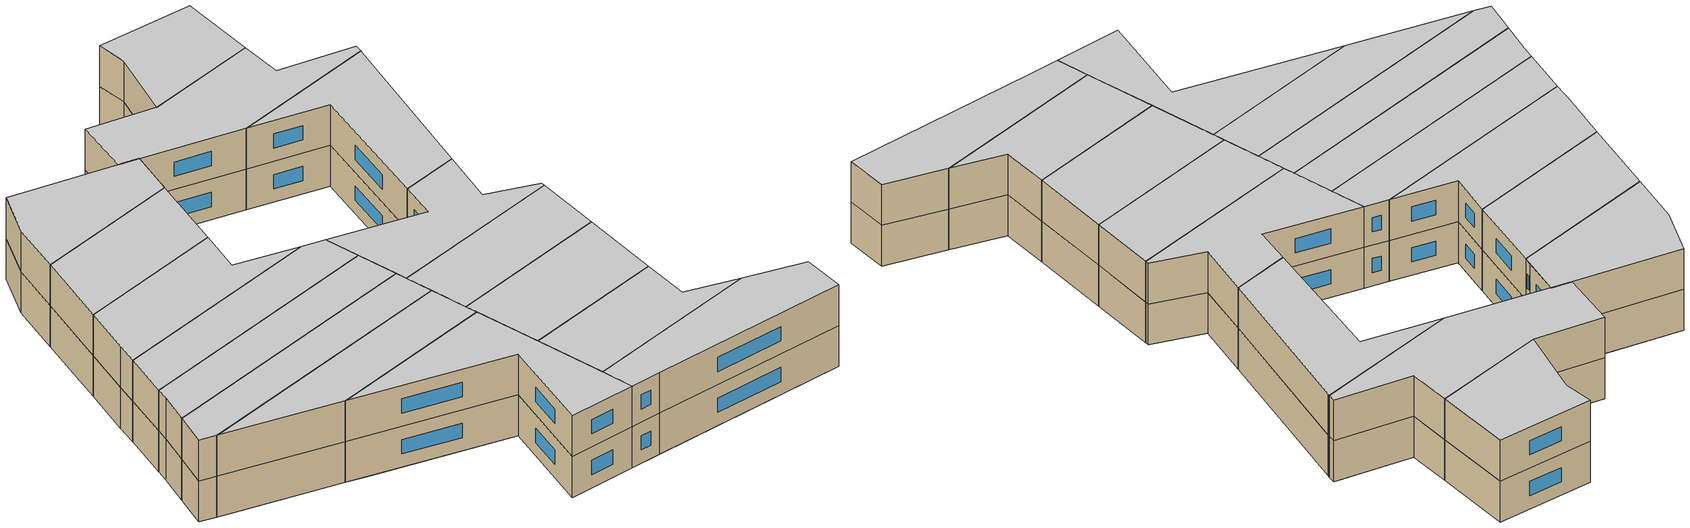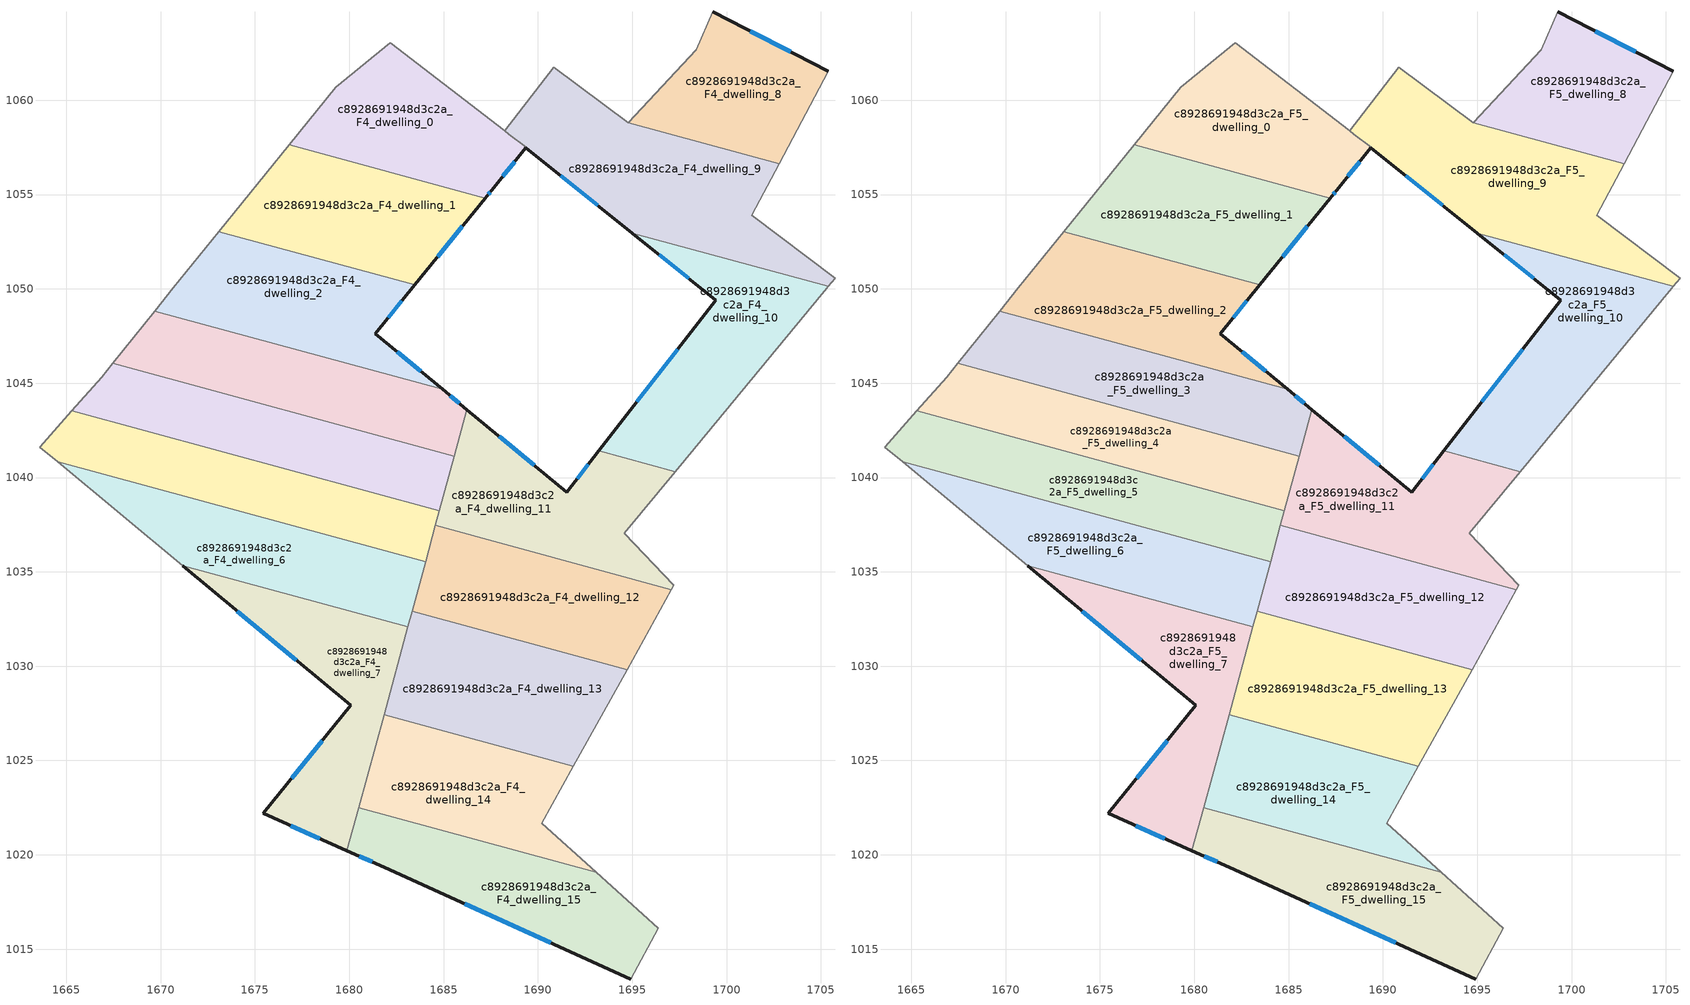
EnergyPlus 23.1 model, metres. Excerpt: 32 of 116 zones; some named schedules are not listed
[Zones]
c8928691948d3c2a_F4_dwelling_0
 floor outside (EU_floor_Construction): 1688.23,1058.37 1688.46,1058.2 1689.37,1057.49 1682.18,1063.04 z12
 floor to c8928691948d3c2a_F3_dwelling_0 (EU_floor_Construction): 1689.37,1057.49 1687.61,1055.31 1677.22,1058.14 1679.3,1060.69 1682.18,1063.04 z12
 floor to c8928691948d3c2a_F3_dwelling_1 (EU_floor_Construction): 1687.61,1055.31 1687.19,1054.8 1676.81,1057.63 1677.22,1058.14 z12
 wall to c8928691948d3c2a_F4_dwelling_9 (EU_wall_Construction): 1687.19,1054.8 1689.37,1057.49 1688.46,1058.2 z12:15
 wall adiabatic (EU_wall_Construction): 1688.46,1058.2 1688.23,1058.37 1682.18,1063.04 1679.29,1060.69 1676.81,1057.63 z12:15
 wall to c8928691948d3c2a_F4_dwelling_1 (EU_wall_Construction): 1676.81,1057.63 1687.19,1054.8 z12:15
c8928691948d3c2a_F4_dwelling_1
 floor to c8928691948d3c2a_F3_dwelling_2 (EU_floor_Construction): 1684.3,1051.23 1683.48,1050.21 1673.08,1053.04 1673.91,1054.06 z12
 floor adiabatic (EU_floor_Construction): 1687.2,1054.8 1684.3,1051.23 1673.91,1054.06 1673.08,1053.04 1676.81,1057.63 z12
 wall outside (EU_wall_Construction): 1683.48,1050.21 1687.2,1054.8 z12:15
 wall to c8928691948d3c2a_F4_dwelling_2 (EU_wall_Construction): 1673.08,1053.04 1683.48,1050.21 z12:15
 wall adiabatic (EU_wall_Construction): 1676.81,1057.63 1673.08,1053.04 z12:15
 window (EU_Window_Construction): 1684.69,1051.7 1685.99,1053.31 z12.98:14.02
c8928691948d3c2a_F4_dwelling_10
 floor to c8928691948d3c2a_F3_dwelling_11 (EU_floor_Construction): 1705.39,1050.13 1705.3,1050.02 1697.28,1040.31 1693.23,1041.41 1699.43,1049.4 1695,1052.96 z12
 wall outside (EU_wall_Construction): 1695,1052.96 1699.42,1049.4 1693.23,1041.41 z12:15
 wall adiabatic (EU_wall_Construction): 1697.28,1040.31 1705.3,1050.02 1705.39,1050.13 z12:15
 wall to c8928691948d3c2a_F4_dwelling_11 (EU_wall_Construction): 1693.23,1041.41 1697.28,1040.31 z12:15
 wall to c8928691948d3c2a_F4_dwelling_9 (EU_wall_Construction): 1705.39,1050.13 1695,1052.96 z12:15
 window (EU_Window_Construction): 1697.41,1046.8 1695.24,1044.01 / 1696.44,1051.8 1697.98,1050.56 z12.98:14.02
c8928691948d3c2a_F4_dwelling_11
 floor to c8928691948d3c2a_F3_dwelling_12 (EU_floor_Construction): 1697.28,1040.31 1694.57,1037.03 1697.19,1034.29 1697.07,1034.06 1684.57,1037.46 1686.17,1043.33 1686.76,1043.17 1691.54,1039.22 1693.23,1041.41 z12
 floor to c8928691948d3c2a_F3_dwelling_3 (EU_floor_Construction): 1686.76,1043.17 1686.17,1043.33 1685.96,1042.58 1686.24,1043.6 z12
 wall outside (EU_wall_Construction): 1693.23,1041.41 1691.53,1039.22 1686.24,1043.6 z12:15
 wall adiabatic (EU_wall_Construction): 1697.07,1034.06 1697.19,1034.29 1694.57,1037.03 1697.28,1040.31 z12:15
 wall to c8928691948d3c2a_F4_dwelling_12 (EU_wall_Construction): 1684.57,1037.46 1697.07,1034.06 z12:15
 wall to c8928691948d3c2a_F4_dwelling_4 (EU_wall_Construction): 1685.57,1041.12 1684.78,1038.24 z12:15
 wall to c8928691948d3c2a_F4_dwelling_3 (EU_wall_Construction): 1686.24,1043.6 1685.57,1041.13 z12:15
 wall to c8928691948d3c2a_F4_dwelling_5 (EU_wall_Construction): 1684.78,1038.24 1684.57,1037.46 z12:15
 window (EU_Window_Construction): 1689.81,1040.65 1687.96,1042.18 / 1692.68,1040.7 1692.08,1039.93 z12.98:14.02
c8928691948d3c2a_F4_dwelling_12
 floor to c8928691948d3c2a_F3_dwelling_13 (EU_floor_Construction): 1697.07,1034.06 1694.72,1029.82 1683.33,1032.92 1684.57,1037.46 z12
 wall adiabatic (EU_wall_Construction): 1694.72,1029.82 1697.07,1034.06 z12:15
 wall to c8928691948d3c2a_F4_dwelling_13 (EU_wall_Construction): 1683.33,1032.92 1694.72,1029.82 z12:15
 wall to c8928691948d3c2a_F4_dwelling_6 (EU_wall_Construction): 1684.04,1035.53 1683.33,1032.92 z12:15
 wall to c8928691948d3c2a_F4_dwelling_5 (EU_wall_Construction): 1684.57,1037.46 1684.04,1035.53 z12:15
c8928691948d3c2a_F4_dwelling_13
 floor to c8928691948d3c2a_F3_dwelling_14 (EU_floor_Construction): 1694.72,1029.82 1691.88,1024.7 1681.84,1027.43 1683.33,1032.92 z12
 wall adiabatic (EU_wall_Construction): 1691.88,1024.7 1694.72,1029.82 z12:15
 wall to c8928691948d3c2a_F4_dwelling_14 (EU_wall_Construction): 1681.84,1027.43 1691.88,1024.7 z12:15
 wall to c8928691948d3c2a_F4_dwelling_7 (EU_wall_Construction): 1683.1,1032.08 1681.84,1027.43 z12:15
 wall to c8928691948d3c2a_F4_dwelling_6 (EU_wall_Construction): 1683.33,1032.92 1683.1,1032.08 z12:15
c8928691948d3c2a_F4_dwelling_14
 floor to c8928691948d3c2a_F3_dwelling_15 (EU_floor_Construction): 1691.88,1024.7 1690.2,1021.67 1693.08,1019.08 1680.5,1022.5 1681.84,1027.43 z12
 wall adiabatic (EU_wall_Construction): 1693.08,1019.08 1690.2,1021.67 1691.88,1024.7 z12:15
 wall to c8928691948d3c2a_F4_dwelling_15 (EU_wall_Construction): 1680.5,1022.5 1693.08,1019.08 z12:15
 wall to c8928691948d3c2a_F4_dwelling_7 (EU_wall_Construction): 1681.84,1027.43 1680.5,1022.5 z12:15
c8928691948d3c2a_F4_dwelling_15
 floor to c8928691948d3c2a_F3_dwelling_16 (EU_floor_Construction): 1693.08,1019.08 1696.37,1016.11 1694.92,1013.41 1681.86,1019.33 1679.88,1020.22 1680.5,1022.5 z12
 wall outside (EU_wall_Construction): 1679.88,1020.22 1681.86,1019.33 1694.92,1013.41 z12:15
 wall adiabatic (EU_wall_Construction): 1694.92,1013.41 1696.37,1016.11 1693.08,1019.08 z12:15
 wall to c8928691948d3c2a_F4_dwelling_7 (EU_wall_Construction): 1680.5,1022.5 1679.88,1020.22 z12:15
 window (EU_Window_Construction): 1680.52,1019.93 1681.22,1019.62 / 1686.11,1017.41 1690.67,1015.34 z12.98:14.02
c8928691948d3c2a_F4_dwelling_2
 floor to c8928691948d3c2a_F3_dwelling_2 (EU_floor_Construction): 1683.48,1050.21 1681.01,1047.17 1670.62,1050 1673.08,1053.04 z12
 floor to c8928691948d3c2a_F3_dwelling_3 (EU_floor_Construction): 1681.37,1047.61 1684.94,1044.67 1669.68,1048.82 1670.62,1050 1681.02,1047.17 z12
 wall outside (EU_wall_Construction): 1684.94,1044.67 1681.37,1047.61 1683.48,1050.21 z12:15
 wall to c8928691948d3c2a_F4_dwelling_3 (EU_wall_Construction): 1669.68,1048.82 1684.94,1044.67 z12:15
 wall adiabatic (EU_wall_Construction): 1673.08,1053.04 1670.67,1050.07 1669.68,1048.82 z12:15
 window (EU_Window_Construction): 1683.78,1045.63 1682.53,1046.66 / 1682.06,1048.46 1682.79,1049.36 z12.98:14.02
c8928691948d3c2a_F4_dwelling_3
 floor to c8928691948d3c2a_F3_dwelling_3 (EU_floor_Construction): 1684.94,1044.67 1686.24,1043.6 1685.93,1042.48 1668.41,1047.25 1669.68,1048.82 z12
 floor to c8928691948d3c2a_F3_dwelling_4 (EU_floor_Construction): 1685.93,1042.48 1685.56,1041.12 1667.46,1046.05 1668.41,1047.25 z12
 wall outside (EU_wall_Construction): 1686.24,1043.6 1684.94,1044.67 z12:15
 wall to c8928691948d3c2a_F4_dwelling_4 (EU_wall_Construction): 1667.46,1046.05 1685.56,1041.12 z12:15
 wall adiabatic (EU_wall_Construction): 1669.68,1048.82 1667.46,1046.05 z12:15
 window (EU_Window_Construction): 1685.82,1043.95 1685.36,1044.32 z12.98:14.02
c8928691948d3c2a_F4_dwelling_4
 floor to c8928691948d3c2a_F3_dwelling_4 (EU_floor_Construction): 1685.56,1041.12 1685.15,1039.6 1666.34,1044.72 1666.88,1045.33 1667.46,1046.05 z12
 floor adiabatic (EU_floor_Construction): 1685.15,1039.6 1684.78,1038.24 1665.3,1043.54 1666.34,1044.72 z12
 wall adiabatic (EU_wall_Construction): 1667.46,1046.05 1666.87,1045.33 1665.3,1043.54 z12:15
 wall to c8928691948d3c2a_F4_dwelling_5 (EU_wall_Construction): 1665.3,1043.54 1684.78,1038.24 z12:15
c8928691948d3c2a_F4_dwelling_5
 floor to c8928691948d3c2a_F3_dwelling_6 (EU_floor_Construction): 1684.53,1037.32 1684.04,1035.53 1664.55,1040.83 1663.6,1041.62 1664.6,1042.74 z12
 floor adiabatic (EU_floor_Construction): 1684.78,1038.24 1684.53,1037.32 1664.6,1042.74 1665.3,1043.54 z12
 wall to c8928691948d3c2a_F4_dwelling_6 (EU_wall_Construction): 1664.54,1040.83 1684.04,1035.53 z12:15
 wall adiabatic (EU_wall_Construction): 1665.3,1043.54 1663.6,1041.62 1664.54,1040.83 z12:15
c8928691948d3c2a_F4_dwelling_6
 floor to c8928691948d3c2a_F3_dwelling_7 (EU_floor_Construction): 1683.87,1034.89 1683.1,1032.08 1671.17,1035.32 1665.78,1039.81 z12
 floor to c8928691948d3c2a_F3_dwelling_6 (EU_floor_Construction): 1684.04,1035.53 1683.87,1034.89 1665.78,1039.81 1664.55,1040.83 z12
 wall to c8928691948d3c2a_F4_dwelling_7 (EU_wall_Construction): 1671.17,1035.33 1683.1,1032.08 z12:15
 wall adiabatic (EU_wall_Construction): 1664.54,1040.83 1671.17,1035.33 z12:15
c8928691948d3c2a_F4_dwelling_7
 floor to c8928691948d3c2a_F3_dwelling_7 (EU_floor_Construction): 1683.1,1032.08 1682.96,1031.55 1672.19,1034.48 1671.17,1035.32 z12
 floor to c8928691948d3c2a_F3_dwelling_8 (EU_floor_Construction): 1682.96,1031.55 1679.88,1020.22 1675.44,1022.2 1680.07,1027.92 1672.19,1034.48 z12
 wall outside (EU_wall_Construction): 1671.17,1035.33 1680.07,1027.92 1675.44,1022.2 1679.88,1020.22 z12:15
 window (EU_Window_Construction): 1676.89,1021.55 1678.44,1020.86 / 1678.57,1026.05 1676.95,1024.06 / 1674.06,1032.92 1677.18,1030.32 z12.98:14.02
c8928691948d3c2a_F4_dwelling_8
 floor to c8928691948d3c2a_F3_dwelling_9 (EU_floor_Construction): 1705.39,1061.54 1702.78,1056.63 1694.78,1058.8 1698.4,1062.68 1699.25,1064.68 z12
 wall outside (EU_wall_Construction): 1705.39,1061.54 1699.25,1064.68 z12:15
 wall adiabatic (EU_wall_Construction): 1702.78,1056.63 1705.39,1061.54 / 1699.25,1064.68 1698.39,1062.68 1694.77,1058.8 z12:15
 wall to c8928691948d3c2a_F4_dwelling_9 (EU_wall_Construction): 1694.77,1058.8 1702.78,1056.63 z12:15
 window (EU_Window_Construction): 1703.4,1062.57 1701.25,1063.66 z12.98:14.02
c8928691948d3c2a_F4_dwelling_9
 floor to c8928691948d3c2a_F3_dwelling_10 (EU_floor_Construction): 1702.78,1056.63 1701.32,1053.89 1705.25,1050.94 1693.53,1054.13 1689.36,1057.48 1689.37,1057.49 1688.38,1058.26 1688.24,1058.38 1690.82,1061.75 1694.77,1058.8 z12
 floor to c8928691948d3c2a_F3_dwelling_11 (EU_floor_Construction): 1705.25,1050.94 1705.74,1050.57 1705.39,1050.13 1695,1052.96 1693.53,1054.13 z12
 wall outside (EU_wall_Construction): 1689.36,1057.47 1695,1052.96 / 1689.36,1057.47 1687.55,1055.24 1687.28,1054.9 1687.2,1054.8 z12:15
 wall adiabatic (EU_wall_Construction): 1705.39,1050.13 1705.74,1050.57 1701.32,1053.89 1702.78,1056.63 / 1694.77,1058.8 1690.82,1061.75 1688.24,1058.38 1688.46,1058.2 z12:15
 window (EU_Window_Construction): 1691.2,1056 1693.16,1054.43 / 1688.77,1056.75 1688.14,1055.96 / 1687.46,1055.13 1687.36,1055.01 z12.98:14.02
c8928691948d3c2a_F5_dwelling_0
 floor to c8928691948d3c2a_F4_dwelling_0 (EU_floor_Construction): 1688.23,1058.37 1688.46,1058.2 1689.37,1057.49 1687.19,1054.8 1676.81,1057.63 1679.29,1060.69 1682.18,1063.04 z15
 wall to c8928691948d3c2a_F5_dwelling_9 (EU_wall_Construction): 1687.19,1054.8 1689.37,1057.49 1688.46,1058.2 z15:18
 wall adiabatic (EU_wall_Construction): 1688.46,1058.2 1688.23,1058.37 1682.18,1063.04 1679.29,1060.69 1676.81,1057.63 z15:18
 wall to c8928691948d3c2a_F5_dwelling_1 (EU_wall_Construction): 1676.81,1057.63 1687.19,1054.8 z15:18
 ceiling to c8928691948d3c2a_F6_dwelling_0 (EU_floor_Construction): 1687.19,1054.8 1689.37,1057.49 1688.46,1058.2 1688.23,1058.37 1682.18,1063.04 1679.29,1060.69 1676.81,1057.63 z18
c8928691948d3c2a_F5_dwelling_1
 floor to c8928691948d3c2a_F4_dwelling_1 (EU_floor_Construction): 1687.2,1054.8 1683.48,1050.21 1673.08,1053.04 1676.81,1057.63 z15
 wall outside (EU_wall_Construction): 1683.48,1050.21 1687.2,1054.8 z15:18
 wall to c8928691948d3c2a_F5_dwelling_2 (EU_wall_Construction): 1673.08,1053.04 1683.48,1050.21 z15:18
 wall adiabatic (EU_wall_Construction): 1676.81,1057.63 1673.08,1053.04 z15:18
 window (EU_Window_Construction): 1684.69,1051.7 1685.99,1053.31 z15.98:17.02
 ceiling to c8928691948d3c2a_F6_dwelling_1 (EU_floor_Construction): 1683.48,1050.21 1687.2,1054.8 1676.81,1057.63 1673.08,1053.04 z18
c8928691948d3c2a_F5_dwelling_10
 floor to c8928691948d3c2a_F4_dwelling_10 (EU_floor_Construction): 1705.39,1050.13 1705.3,1050.02 1697.28,1040.31 1693.23,1041.41 1699.42,1049.4 1695,1052.96 z15
 wall outside (EU_wall_Construction): 1695,1052.96 1699.42,1049.4 1693.23,1041.41 z15:18
 wall adiabatic (EU_wall_Construction): 1697.28,1040.31 1705.3,1050.02 1705.39,1050.13 z15:18
 wall to c8928691948d3c2a_F5_dwelling_11 (EU_wall_Construction): 1693.23,1041.41 1697.28,1040.31 z15:18
 wall to c8928691948d3c2a_F5_dwelling_9 (EU_wall_Construction): 1705.39,1050.13 1695,1052.96 z15:18
 window (EU_Window_Construction): 1697.41,1046.8 1695.24,1044.01 / 1696.44,1051.8 1697.98,1050.56 z15.98:17.02
 ceiling to c8928691948d3c2a_F6_dwelling_10 (EU_floor_Construction): 1697.28,1040.31 1705.3,1050.02 1705.39,1050.13 1695,1052.96 1699.42,1049.4 1693.23,1041.41 z18
c8928691948d3c2a_F5_dwelling_11
 floor to c8928691948d3c2a_F4_dwelling_11 (EU_floor_Construction): 1697.28,1040.31 1694.57,1037.03 1697.19,1034.29 1697.07,1034.06 1684.57,1037.46 1686.24,1043.6 1691.53,1039.22 1693.23,1041.41 z15
 wall outside (EU_wall_Construction): 1693.23,1041.41 1691.53,1039.22 1686.24,1043.6 z15:18
 wall adiabatic (EU_wall_Construction): 1697.07,1034.06 1697.19,1034.29 1694.57,1037.03 1697.28,1040.31 z15:18
 wall to c8928691948d3c2a_F5_dwelling_12 (EU_wall_Construction): 1684.57,1037.46 1697.07,1034.06 z15:18
 wall to c8928691948d3c2a_F5_dwelling_4 (EU_wall_Construction): 1685.57,1041.12 1684.78,1038.24 z15:18
 wall to c8928691948d3c2a_F5_dwelling_3 (EU_wall_Construction): 1686.24,1043.6 1685.57,1041.13 z15:18
 wall to c8928691948d3c2a_F5_dwelling_5 (EU_wall_Construction): 1684.78,1038.24 1684.57,1037.46 z15:18
 window (EU_Window_Construction): 1689.81,1040.65 1687.96,1042.18 / 1692.68,1040.7 1692.08,1039.93 z15.98:17.02
 ceiling to c8928691948d3c2a_F6_dwelling_11 (EU_floor_Construction): 1697.07,1034.06 1697.19,1034.29 1694.57,1037.03 1697.28,1040.31 1693.23,1041.41 1691.53,1039.22 1686.24,1043.6 1684.57,1037.46 z18
c8928691948d3c2a_F5_dwelling_12
 floor to c8928691948d3c2a_F4_dwelling_12 (EU_floor_Construction): 1697.07,1034.06 1694.72,1029.82 1683.33,1032.92 1684.57,1037.46 z15
 wall adiabatic (EU_wall_Construction): 1694.72,1029.82 1697.07,1034.06 z15:18
 wall to c8928691948d3c2a_F5_dwelling_13 (EU_wall_Construction): 1683.33,1032.92 1694.72,1029.82 z15:18
 wall to c8928691948d3c2a_F5_dwelling_6 (EU_wall_Construction): 1684.04,1035.53 1683.33,1032.92 z15:18
 wall to c8928691948d3c2a_F5_dwelling_5 (EU_wall_Construction): 1684.57,1037.46 1684.04,1035.53 z15:18
 ceiling to c8928691948d3c2a_F6_dwelling_12 (EU_floor_Construction): 1694.72,1029.82 1697.07,1034.06 1684.57,1037.46 1683.33,1032.92 z18
c8928691948d3c2a_F5_dwelling_13
 floor to c8928691948d3c2a_F4_dwelling_13 (EU_floor_Construction): 1694.72,1029.82 1691.88,1024.7 1681.84,1027.43 1683.33,1032.92 z15
 wall adiabatic (EU_wall_Construction): 1691.88,1024.7 1694.72,1029.82 z15:18
 wall to c8928691948d3c2a_F5_dwelling_14 (EU_wall_Construction): 1681.84,1027.43 1691.88,1024.7 z15:18
 wall to c8928691948d3c2a_F5_dwelling_7 (EU_wall_Construction): 1683.1,1032.08 1681.84,1027.43 z15:18
 wall to c8928691948d3c2a_F5_dwelling_6 (EU_wall_Construction): 1683.33,1032.92 1683.1,1032.08 z15:18
 ceiling to c8928691948d3c2a_F6_dwelling_13 (EU_floor_Construction): 1691.88,1024.7 1694.72,1029.82 1683.33,1032.92 1681.84,1027.43 z18
c8928691948d3c2a_F5_dwelling_14
 floor to c8928691948d3c2a_F4_dwelling_14 (EU_floor_Construction): 1691.88,1024.7 1690.2,1021.67 1693.08,1019.08 1680.5,1022.5 1681.84,1027.43 z15
 wall adiabatic (EU_wall_Construction): 1693.08,1019.08 1690.2,1021.67 1691.88,1024.7 z15:18
 wall to c8928691948d3c2a_F5_dwelling_15 (EU_wall_Construction): 1680.5,1022.5 1693.08,1019.08 z15:18
 wall to c8928691948d3c2a_F5_dwelling_7 (EU_wall_Construction): 1681.84,1027.43 1680.5,1022.5 z15:18
 ceiling to c8928691948d3c2a_F6_dwelling_14 (EU_floor_Construction): 1693.08,1019.08 1690.2,1021.67 1691.88,1024.7 1681.84,1027.43 1680.5,1022.5 z18
c8928691948d3c2a_F5_dwelling_15
 floor to c8928691948d3c2a_F4_dwelling_15 (EU_floor_Construction): 1693.08,1019.08 1696.37,1016.11 1694.92,1013.41 1681.86,1019.33 1679.88,1020.22 1680.5,1022.5 z15
 wall outside (EU_wall_Construction): 1679.88,1020.22 1681.86,1019.33 1694.92,1013.41 z15:18
 wall adiabatic (EU_wall_Construction): 1694.92,1013.41 1696.37,1016.11 1693.08,1019.08 z15:18
 wall to c8928691948d3c2a_F5_dwelling_7 (EU_wall_Construction): 1680.5,1022.5 1679.88,1020.22 z15:18
 window (EU_Window_Construction): 1680.52,1019.93 1681.22,1019.62 / 1686.11,1017.41 1690.67,1015.34 z15.98:17.02
 ceiling to c8928691948d3c2a_F6_dwelling_15 (EU_floor_Construction): 1694.92,1013.41 1696.37,1016.11 1693.08,1019.08 1680.5,1022.5 1679.88,1020.22 1681.86,1019.33 z18
c8928691948d3c2a_F5_dwelling_2
 floor to c8928691948d3c2a_F4_dwelling_2 (EU_floor_Construction): 1683.48,1050.21 1681.37,1047.61 1684.94,1044.67 1669.68,1048.82 1670.67,1050.07 1673.08,1053.04 z15
 wall outside (EU_wall_Construction): 1684.94,1044.67 1681.37,1047.61 1683.48,1050.21 z15:18
 wall to c8928691948d3c2a_F5_dwelling_3 (EU_wall_Construction): 1669.68,1048.82 1684.94,1044.67 z15:18
 wall adiabatic (EU_wall_Construction): 1673.08,1053.04 1670.67,1050.07 1669.68,1048.82 z15:18
 window (EU_Window_Construction): 1683.78,1045.63 1682.53,1046.66 / 1682.06,1048.46 1682.79,1049.36 z15.98:17.02
 ceiling to c8928691948d3c2a_F6_dwelling_2 (EU_floor_Construction): 1684.94,1044.67 1681.37,1047.61 1683.48,1050.21 1673.08,1053.04 1670.67,1050.07 1669.68,1048.82 z18
c8928691948d3c2a_F5_dwelling_3
 floor to c8928691948d3c2a_F4_dwelling_3 (EU_floor_Construction): 1684.94,1044.67 1686.24,1043.6 1685.56,1041.12 1667.46,1046.05 1669.68,1048.82 z15
 wall outside (EU_wall_Construction): 1686.24,1043.6 1684.94,1044.67 z15:18
 wall to c8928691948d3c2a_F5_dwelling_4 (EU_wall_Construction): 1667.46,1046.05 1685.56,1041.12 z15:18
 wall adiabatic (EU_wall_Construction): 1669.68,1048.82 1667.46,1046.05 z15:18
 window (EU_Window_Construction): 1685.82,1043.95 1685.36,1044.32 z15.98:17.02
 ceiling to c8928691948d3c2a_F6_dwelling_3 (EU_floor_Construction): 1685.56,1041.12 1686.24,1043.6 1684.94,1044.67 1669.68,1048.82 1667.46,1046.05 z18
c8928691948d3c2a_F5_dwelling_4
 floor to c8928691948d3c2a_F4_dwelling_4 (EU_floor_Construction): 1685.56,1041.12 1684.78,1038.24 1665.3,1043.54 1666.87,1045.33 1667.46,1046.05 z15
 wall adiabatic (EU_wall_Construction): 1667.46,1046.05 1666.87,1045.33 1665.3,1043.54 z15:18
 wall to c8928691948d3c2a_F5_dwelling_5 (EU_wall_Construction): 1665.3,1043.54 1684.78,1038.24 z15:18
 ceiling to c8928691948d3c2a_F6_dwelling_4 (EU_floor_Construction): 1684.78,1038.24 1685.56,1041.12 1667.46,1046.05 1666.87,1045.33 1665.3,1043.54 z18
c8928691948d3c2a_F5_dwelling_5
 floor to c8928691948d3c2a_F4_dwelling_5 (EU_floor_Construction): 1684.78,1038.24 1684.04,1035.53 1664.54,1040.83 1663.6,1041.62 1665.3,1043.54 z15
 wall to c8928691948d3c2a_F5_dwelling_6 (EU_wall_Construction): 1664.54,1040.83 1684.04,1035.53 z15:18
 wall adiabatic (EU_wall_Construction): 1665.3,1043.54 1663.6,1041.62 1664.54,1040.83 z15:18
 ceiling to c8928691948d3c2a_F6_dwelling_5 (EU_floor_Construction): 1684.04,1035.53 1684.78,1038.24 1665.3,1043.54 1663.6,1041.62 1664.54,1040.83 z18
c8928691948d3c2a_F5_dwelling_6
 floor to c8928691948d3c2a_F4_dwelling_6 (EU_floor_Construction): 1684.04,1035.53 1683.1,1032.08 1671.17,1035.33 1664.54,1040.83 z15
 wall to c8928691948d3c2a_F5_dwelling_7 (EU_wall_Construction): 1671.17,1035.33 1683.1,1032.08 z15:18
 wall adiabatic (EU_wall_Construction): 1664.54,1040.83 1671.17,1035.33 z15:18
 ceiling to c8928691948d3c2a_F6_dwelling_6 (EU_floor_Construction): 1683.1,1032.08 1684.04,1035.53 1664.54,1040.83 1671.17,1035.33 z18
c8928691948d3c2a_F5_dwelling_7
 floor to c8928691948d3c2a_F4_dwelling_7 (EU_floor_Construction): 1683.1,1032.08 1679.88,1020.22 1675.44,1022.2 1680.07,1027.92 1671.17,1035.33 z15
 wall outside (EU_wall_Construction): 1671.17,1035.33 1680.07,1027.92 1675.44,1022.2 1679.88,1020.22 z15:18
 window (EU_Window_Construction): 1676.89,1021.55 1678.44,1020.86 / 1678.57,1026.05 1676.95,1024.06 / 1674.06,1032.92 1677.18,1030.32 z15.98:17.02
 ceiling to c8928691948d3c2a_F6_dwelling_7 (EU_floor_Construction): 1679.88,1020.22 1683.1,1032.08 1671.17,1035.33 1680.07,1027.92 1675.44,1022.2 z18
c8928691948d3c2a_F5_dwelling_8
 floor to c8928691948d3c2a_F4_dwelling_8 (EU_floor_Construction): 1705.39,1061.54 1702.78,1056.63 1694.77,1058.8 1698.39,1062.68 1699.25,1064.68 z15
 wall outside (EU_wall_Construction): 1705.39,1061.54 1699.25,1064.68 z15:18
 wall adiabatic (EU_wall_Construction): 1702.78,1056.63 1705.39,1061.54 / 1699.25,1064.68 1698.39,1062.68 1694.77,1058.8 z15:18
 wall to c8928691948d3c2a_F5_dwelling_9 (EU_wall_Construction): 1694.77,1058.8 1702.78,1056.63 z15:18
 window (EU_Window_Construction): 1703.4,1062.57 1701.25,1063.66 z15.98:17.02
 ceiling to c8928691948d3c2a_F6_dwelling_8 (EU_floor_Construction): 1702.78,1056.63 1705.39,1061.54 1699.25,1064.68 1698.39,1062.68 1694.77,1058.8 z18
c8928691948d3c2a_F5_dwelling_9
 floor to c8928691948d3c2a_F4_dwelling_9 (EU_floor_Construction): 1702.78,1056.63 1701.32,1053.89 1705.74,1050.57 1705.39,1050.13 1695,1052.96 1689.36,1057.47 1687.55,1055.24 1687.28,1054.9 1687.2,1054.8 1689.37,1057.49 1688.46,1058.2 1688.24,1058.38 1690.82,1061.75 1694.77,1058.8 z15
 wall outside (EU_wall_Construction): 1687.2,1054.8 1687.28,1054.9 1687.55,1055.24 1689.36,1057.47 1695,1052.96 z15:18
 wall adiabatic (EU_wall_Construction): 1705.39,1050.13 1705.74,1050.57 1701.32,1053.89 1702.78,1056.63 / 1694.77,1058.8 1690.82,1061.75 1688.24,1058.38 1688.46,1058.2 z15:18
 window (EU_Window_Construction): 1691.2,1056 1693.16,1054.43 / 1688.14,1055.96 1688.77,1056.75 / 1687.36,1055.01 1687.46,1055.13 z15.98:17.02
 ceiling to c8928691948d3c2a_F6_dwelling_9 (EU_floor_Construction): 1705.39,1050.13 1705.74,1050.57 1701.32,1053.89 1702.78,1056.63 1694.77,1058.8 1690.82,1061.75 1688.24,1058.38 1688.46,1058.2 1689.37,1057.49 1687.2,1054.8 1687.28,1054.9 1687.55,1055.24 1689.36,1057.47 1695,1052.96 z18
[Building]
EU S2 Campaign: North Axis=0; Terrain=City; Solar Distribution=FullExterior
[Site:Location]
Bologna: Latitude=44.5; Longitude=11.25; Time Zone=1; Elevation=37
[SizingPeriod:WeatherFileDays]
AnnualSizingPeriod: Begin Month=1; Begin Day of Month=1; End Month=12; End Day of Month=31; Day of Week for Start Day=Monday; Use Weather File Daylight Saving Period=No; Use Weather File Rain and Snow Indicators=No
[MATERIAL]
EU_InternalMass_Material: Roughness=MediumRough; Thickness=0.1; Conductivity=1; Density=1800; Specific Heat=900; Thermal Absorptance=0.9; Solar Absorptance=0.7; Visible Absorptance=0.7
[MATERIAL:NOMASS] Roughness=MediumRough; Thermal Absorptance=0.9; Solar Absorptance=0.7; Visible Absorptance=0.7
Name | Thermal Resistance
EU_wall_NoMass | 0.905828
EU_floor_NoMass | 0.67114
[WINDOWMATERIAL:SIMPLEGLAZINGSYSTEM]
EU_Window_SimpleGlazing: UFactor=4.52486; Solar Heat Gain Coefficient=0.85; Visible Transmittance=0.85
[CONSTRUCTION]
EU_wall_Construction: EU_wall_NoMass
EU_floor_Construction: EU_floor_NoMass
EU_Window_Construction: EU_Window_SimpleGlazing
EU_InternalMass_Construction: EU_InternalMass_Material
[ZONE] Type=1; Multiplier=1; Ceiling Height=autocalculate; Floor Area=autocalculate; Part of Total Floor Area=Yes
Name | Volume
c8928691948d3c2a_F4_dwelling_0; c8928691948d3c2a_F5_dwelling_0 | 158.81
c8928691948d3c2a_F4_dwelling_1; c8928691948d3c2a_F5_dwelling_1 | 174.755
c8928691948d3c2a_F4_dwelling_10; c8928691948d3c2a_F5_dwelling_10 | 174.508
c8928691948d3c2a_F4_dwelling_11; c8928691948d3c2a_F5_dwelling_11 | 175.035
c8928691948d3c2a_F4_dwelling_12; c8928691948d3c2a_F5_dwelling_12 | 174.742
c8928691948d3c2a_F4_dwelling_13; c8928691948d3c2a_F5_dwelling_13 | 189.33
c8928691948d3c2a_F4_dwelling_14; c8928691948d3c2a_F5_dwelling_14 | 160.2
c8928691948d3c2a_F4_dwelling_15; c8928691948d3c2a_F5_dwelling_15; c8928691948d3c2a_F4_dwelling_3; c8928691948d3c2a_F5_dwelling_3 | 174.786
c8928691948d3c2a_F4_dwelling_2; c8928691948d3c2a_F5_dwelling_2 | 174.758
c8928691948d3c2a_F4_dwelling_4; c8928691948d3c2a_F5_dwelling_4 | 174.787
c8928691948d3c2a_F4_dwelling_5; c8928691948d3c2a_F5_dwelling_5 | 174.732
c8928691948d3c2a_F4_dwelling_6; c8928691948d3c2a_F5_dwelling_6 | 174.765
c8928691948d3c2a_F4_dwelling_7; c8928691948d3c2a_F5_dwelling_7 | 174.733
c8928691948d3c2a_F4_dwelling_8; c8928691948d3c2a_F5_dwelling_8 | 136.997
c8928691948d3c2a_F4_dwelling_9; c8928691948d3c2a_F5_dwelling_9 | 228.497
[INTERNALMASS] Construction=EU_InternalMass_Construction
Name | Zone or ZoneList | Surface Area
c8928691948d3c2a_F4_dwelling_0_EU_InternalMass | c8928691948d3c2a_F4_dwelling_0 | 52.9324
c8928691948d3c2a_F4_dwelling_1_EU_InternalMass | c8928691948d3c2a_F4_dwelling_1 | 58.252
c8928691948d3c2a_F4_dwelling_2_EU_InternalMass | c8928691948d3c2a_F4_dwelling_2 | 58.2526
c8928691948d3c2a_F4_dwelling_3_EU_InternalMass | c8928691948d3c2a_F4_dwelling_3 | 58.2621
c8928691948d3c2a_F4_dwelling_4_EU_InternalMass | c8928691948d3c2a_F4_dwelling_4 | 58.2625
c8928691948d3c2a_F4_dwelling_5_EU_InternalMass | c8928691948d3c2a_F4_dwelling_5 | 58.2454
c8928691948d3c2a_F4_dwelling_6_EU_InternalMass | c8928691948d3c2a_F4_dwelling_6 | 58.2549
c8928691948d3c2a_F4_dwelling_7_EU_InternalMass | c8928691948d3c2a_F4_dwelling_7 | 58.2546
c8928691948d3c2a_F4_dwelling_8_EU_InternalMass | c8928691948d3c2a_F4_dwelling_8 | 45.6643
c8928691948d3c2a_F4_dwelling_9_EU_InternalMass | c8928691948d3c2a_F4_dwelling_9 | 76.1712
c8928691948d3c2a_F4_dwelling_10_EU_InternalMass | c8928691948d3c2a_F4_dwelling_10 | 58.1734
c8928691948d3c2a_F4_dwelling_11_EU_InternalMass | c8928691948d3c2a_F4_dwelling_11 | 58.3398
c8928691948d3c2a_F4_dwelling_12_EU_InternalMass | c8928691948d3c2a_F4_dwelling_12 | 58.2507
c8928691948d3c2a_F4_dwelling_13_EU_InternalMass | c8928691948d3c2a_F4_dwelling_13 | 63.1071
c8928691948d3c2a_F4_dwelling_14_EU_InternalMass | c8928691948d3c2a_F4_dwelling_14 | 53.4015
c8928691948d3c2a_F4_dwelling_15_EU_InternalMass | c8928691948d3c2a_F4_dwelling_15 | 58.2556
c8928691948d3c2a_F5_dwelling_0_EU_InternalMass | c8928691948d3c2a_F5_dwelling_0 | 52.9324
c8928691948d3c2a_F5_dwelling_1_EU_InternalMass | c8928691948d3c2a_F5_dwelling_1 | 58.252
c8928691948d3c2a_F5_dwelling_2_EU_InternalMass | c8928691948d3c2a_F5_dwelling_2 | 58.2526
c8928691948d3c2a_F5_dwelling_3_EU_InternalMass | c8928691948d3c2a_F5_dwelling_3 | 58.2621
c8928691948d3c2a_F5_dwelling_4_EU_InternalMass | c8928691948d3c2a_F5_dwelling_4 | 58.2625
c8928691948d3c2a_F5_dwelling_5_EU_InternalMass | c8928691948d3c2a_F5_dwelling_5 | 58.2454
c8928691948d3c2a_F5_dwelling_6_EU_InternalMass | c8928691948d3c2a_F5_dwelling_6 | 58.2549
c8928691948d3c2a_F5_dwelling_7_EU_InternalMass | c8928691948d3c2a_F5_dwelling_7 | 58.2546
c8928691948d3c2a_F5_dwelling_8_EU_InternalMass | c8928691948d3c2a_F5_dwelling_8 | 45.6643
c8928691948d3c2a_F5_dwelling_9_EU_InternalMass | c8928691948d3c2a_F5_dwelling_9 | 76.1712
c8928691948d3c2a_F5_dwelling_10_EU_InternalMass | c8928691948d3c2a_F5_dwelling_10 | 58.1734
c8928691948d3c2a_F5_dwelling_11_EU_InternalMass | c8928691948d3c2a_F5_dwelling_11 | 58.3398
c8928691948d3c2a_F5_dwelling_12_EU_InternalMass | c8928691948d3c2a_F5_dwelling_12 | 58.2507
c8928691948d3c2a_F5_dwelling_13_EU_InternalMass | c8928691948d3c2a_F5_dwelling_13 | 63.1071
c8928691948d3c2a_F5_dwelling_14_EU_InternalMass | c8928691948d3c2a_F5_dwelling_14 | 53.4015
c8928691948d3c2a_F5_dwelling_15_EU_InternalMass | c8928691948d3c2a_F5_dwelling_15 | 58.2556
[OTHEREQUIPMENT] Fuel Type=Electricity; Design Level Calculation Method=Watts/Area; Power per Zone Floor Area=1; Fraction Latent=0; Fraction Radiant=0; Fraction Lost=0; Carbon Dioxide Generation Rate=0; EndUse Subcategory=EU_Step8_InternalGains
Name | Zone or ZoneList or Space or SpaceList | Schedule
EU_Step8_InternalGain_c8928691948d3c2a_F4_dwelling_0_f000 | c8928691948d3c2a_F4_dwelling_0 | EU_Step8_GainSchedule_c8928691948d3c2a_F4_dwelling_0_f000
EU_Step8_InternalGain_c8928691948d3c2a_F4_dwelling_1_f000 | c8928691948d3c2a_F4_dwelling_1 | EU_Step8_GainSchedule_c8928691948d3c2a_F4_dwelling_1_f000
EU_Step8_InternalGain_c8928691948d3c2a_F4_dwelling_2_f000 | c8928691948d3c2a_F4_dwelling_2 | EU_Step8_GainSchedule_c8928691948d3c2a_F4_dwelling_2_f000
EU_Step8_InternalGain_c8928691948d3c2a_F4_dwelling_3_f000 | c8928691948d3c2a_F4_dwelling_3 | EU_Step8_GainSchedule_c8928691948d3c2a_F4_dwelling_3_f000
EU_Step8_InternalGain_c8928691948d3c2a_F4_dwelling_4_f000 | c8928691948d3c2a_F4_dwelling_4 | EU_Step8_GainSchedule_c8928691948d3c2a_F4_dwelling_4_f000
EU_Step8_InternalGain_c8928691948d3c2a_F4_dwelling_5_f000 | c8928691948d3c2a_F4_dwelling_5 | EU_Step8_GainSchedule_c8928691948d3c2a_F4_dwelling_5_f000
EU_Step8_InternalGain_c8928691948d3c2a_F4_dwelling_6_f000 | c8928691948d3c2a_F4_dwelling_6 | EU_Step8_GainSchedule_c8928691948d3c2a_F4_dwelling_6_f000
EU_Step8_InternalGain_c8928691948d3c2a_F4_dwelling_7_f000 | c8928691948d3c2a_F4_dwelling_7 | EU_Step8_GainSchedule_c8928691948d3c2a_F4_dwelling_7_f000
EU_Step8_InternalGain_c8928691948d3c2a_F4_dwelling_8_f000 | c8928691948d3c2a_F4_dwelling_8 | EU_Step8_GainSchedule_c8928691948d3c2a_F4_dwelling_8_f000
EU_Step8_InternalGain_c8928691948d3c2a_F4_dwelling_9_f000 | c8928691948d3c2a_F4_dwelling_9 | EU_Step8_GainSchedule_c8928691948d3c2a_F4_dwelling_9_f000
EU_Step8_InternalGain_c8928691948d3c2a_F4_dwelling_10_f000 | c8928691948d3c2a_F4_dwelling_10 | EU_Step8_GainSchedule_c8928691948d3c2a_F4_dwelling_10_f000
EU_Step8_InternalGain_c8928691948d3c2a_F4_dwelling_11_f000 | c8928691948d3c2a_F4_dwelling_11 | EU_Step8_GainSchedule_c8928691948d3c2a_F4_dwelling_11_f000
EU_Step8_InternalGain_c8928691948d3c2a_F4_dwelling_12_f000 | c8928691948d3c2a_F4_dwelling_12 | EU_Step8_GainSchedule_c8928691948d3c2a_F4_dwelling_12_f000
EU_Step8_InternalGain_c8928691948d3c2a_F4_dwelling_13_f000 | c8928691948d3c2a_F4_dwelling_13 | EU_Step8_GainSchedule_c8928691948d3c2a_F4_dwelling_13_f000
EU_Step8_InternalGain_c8928691948d3c2a_F4_dwelling_14_f000 | c8928691948d3c2a_F4_dwelling_14 | EU_Step8_GainSchedule_c8928691948d3c2a_F4_dwelling_14_f000
EU_Step8_InternalGain_c8928691948d3c2a_F4_dwelling_15_f000 | c8928691948d3c2a_F4_dwelling_15 | EU_Step8_GainSchedule_c8928691948d3c2a_F4_dwelling_15_f000
EU_Step8_InternalGain_c8928691948d3c2a_F5_dwelling_0_f000 | c8928691948d3c2a_F5_dwelling_0 | EU_Step8_GainSchedule_c8928691948d3c2a_F5_dwelling_0_f000
EU_Step8_InternalGain_c8928691948d3c2a_F5_dwelling_1_f000 | c8928691948d3c2a_F5_dwelling_1 | EU_Step8_GainSchedule_c8928691948d3c2a_F5_dwelling_1_f000
EU_Step8_InternalGain_c8928691948d3c2a_F5_dwelling_2_f000 | c8928691948d3c2a_F5_dwelling_2 | EU_Step8_GainSchedule_c8928691948d3c2a_F5_dwelling_2_f000
EU_Step8_InternalGain_c8928691948d3c2a_F5_dwelling_3_f000 | c8928691948d3c2a_F5_dwelling_3 | EU_Step8_GainSchedule_c8928691948d3c2a_F5_dwelling_3_f000
EU_Step8_InternalGain_c8928691948d3c2a_F5_dwelling_4_f000 | c8928691948d3c2a_F5_dwelling_4 | EU_Step8_GainSchedule_c8928691948d3c2a_F5_dwelling_4_f000
EU_Step8_InternalGain_c8928691948d3c2a_F5_dwelling_5_f000 | c8928691948d3c2a_F5_dwelling_5 | EU_Step8_GainSchedule_c8928691948d3c2a_F5_dwelling_5_f000
EU_Step8_InternalGain_c8928691948d3c2a_F5_dwelling_6_f000 | c8928691948d3c2a_F5_dwelling_6 | EU_Step8_GainSchedule_c8928691948d3c2a_F5_dwelling_6_f000
EU_Step8_InternalGain_c8928691948d3c2a_F5_dwelling_7_f000 | c8928691948d3c2a_F5_dwelling_7 | EU_Step8_GainSchedule_c8928691948d3c2a_F5_dwelling_7_f000
EU_Step8_InternalGain_c8928691948d3c2a_F5_dwelling_8_f000 | c8928691948d3c2a_F5_dwelling_8 | EU_Step8_GainSchedule_c8928691948d3c2a_F5_dwelling_8_f000
EU_Step8_InternalGain_c8928691948d3c2a_F5_dwelling_9_f000 | c8928691948d3c2a_F5_dwelling_9 | EU_Step8_GainSchedule_c8928691948d3c2a_F5_dwelling_9_f000
EU_Step8_InternalGain_c8928691948d3c2a_F5_dwelling_10_f000 | c8928691948d3c2a_F5_dwelling_10 | EU_Step8_GainSchedule_c8928691948d3c2a_F5_dwelling_10_f000
EU_Step8_InternalGain_c8928691948d3c2a_F5_dwelling_11_f000 | c8928691948d3c2a_F5_dwelling_11 | EU_Step8_GainSchedule_c8928691948d3c2a_F5_dwelling_11_f000
EU_Step8_InternalGain_c8928691948d3c2a_F5_dwelling_12_f000 | c8928691948d3c2a_F5_dwelling_12 | EU_Step8_GainSchedule_c8928691948d3c2a_F5_dwelling_12_f000
EU_Step8_InternalGain_c8928691948d3c2a_F5_dwelling_13_f000 | c8928691948d3c2a_F5_dwelling_13 | EU_Step8_GainSchedule_c8928691948d3c2a_F5_dwelling_13_f000
EU_Step8_InternalGain_c8928691948d3c2a_F5_dwelling_14_f000 | c8928691948d3c2a_F5_dwelling_14 | EU_Step8_GainSchedule_c8928691948d3c2a_F5_dwelling_14_f000
EU_Step8_InternalGain_c8928691948d3c2a_F5_dwelling_15_f000 | c8928691948d3c2a_F5_dwelling_15 | EU_Step8_GainSchedule_c8928691948d3c2a_F5_dwelling_15_f000
[ZONEVENTILATION:DESIGNFLOWRATE] Schedule=EU_AlwaysOn; Design Flow Rate Calculation Method=AirChanges/Hour; Air Changes per Hour=0.73129; Ventilation Type=Natural; Fan Pressure Rise=0; Fan Total Efficiency=1; Constant Term Coefficient=1; Temperature Term Coefficient=0; Velocity Term Coefficient=0; Velocity Squared Term Coefficient=0; Minimum Indoor Temperature=-100; Maximum Indoor Temperature=100; Delta Temperature=-100; Minimum Outdoor Temperature=-100; Maximum Outdoor Temperature=100; Maximum Wind Speed=40
Name | Zone or ZoneList or Space or SpaceList
EU_ConstantAir_c8928691948d3c2a_F4_dwelling_0 | c8928691948d3c2a_F4_dwelling_0
EU_ConstantAir_c8928691948d3c2a_F4_dwelling_1 | c8928691948d3c2a_F4_dwelling_1
EU_ConstantAir_c8928691948d3c2a_F4_dwelling_2 | c8928691948d3c2a_F4_dwelling_2
EU_ConstantAir_c8928691948d3c2a_F4_dwelling_3 | c8928691948d3c2a_F4_dwelling_3
EU_ConstantAir_c8928691948d3c2a_F4_dwelling_4 | c8928691948d3c2a_F4_dwelling_4
EU_ConstantAir_c8928691948d3c2a_F4_dwelling_5 | c8928691948d3c2a_F4_dwelling_5
EU_ConstantAir_c8928691948d3c2a_F4_dwelling_6 | c8928691948d3c2a_F4_dwelling_6
EU_ConstantAir_c8928691948d3c2a_F4_dwelling_7 | c8928691948d3c2a_F4_dwelling_7
EU_ConstantAir_c8928691948d3c2a_F4_dwelling_8 | c8928691948d3c2a_F4_dwelling_8
EU_ConstantAir_c8928691948d3c2a_F4_dwelling_9 | c8928691948d3c2a_F4_dwelling_9
EU_ConstantAir_c8928691948d3c2a_F4_dwelling_10 | c8928691948d3c2a_F4_dwelling_10
EU_ConstantAir_c8928691948d3c2a_F4_dwelling_11 | c8928691948d3c2a_F4_dwelling_11
EU_ConstantAir_c8928691948d3c2a_F4_dwelling_12 | c8928691948d3c2a_F4_dwelling_12
EU_ConstantAir_c8928691948d3c2a_F4_dwelling_13 | c8928691948d3c2a_F4_dwelling_13
EU_ConstantAir_c8928691948d3c2a_F4_dwelling_14 | c8928691948d3c2a_F4_dwelling_14
EU_ConstantAir_c8928691948d3c2a_F4_dwelling_15 | c8928691948d3c2a_F4_dwelling_15
EU_ConstantAir_c8928691948d3c2a_F5_dwelling_0 | c8928691948d3c2a_F5_dwelling_0
EU_ConstantAir_c8928691948d3c2a_F5_dwelling_1 | c8928691948d3c2a_F5_dwelling_1
EU_ConstantAir_c8928691948d3c2a_F5_dwelling_2 | c8928691948d3c2a_F5_dwelling_2
EU_ConstantAir_c8928691948d3c2a_F5_dwelling_3 | c8928691948d3c2a_F5_dwelling_3
EU_ConstantAir_c8928691948d3c2a_F5_dwelling_4 | c8928691948d3c2a_F5_dwelling_4
EU_ConstantAir_c8928691948d3c2a_F5_dwelling_5 | c8928691948d3c2a_F5_dwelling_5
EU_ConstantAir_c8928691948d3c2a_F5_dwelling_6 | c8928691948d3c2a_F5_dwelling_6
EU_ConstantAir_c8928691948d3c2a_F5_dwelling_7 | c8928691948d3c2a_F5_dwelling_7
EU_ConstantAir_c8928691948d3c2a_F5_dwelling_8 | c8928691948d3c2a_F5_dwelling_8
EU_ConstantAir_c8928691948d3c2a_F5_dwelling_9 | c8928691948d3c2a_F5_dwelling_9
EU_ConstantAir_c8928691948d3c2a_F5_dwelling_10 | c8928691948d3c2a_F5_dwelling_10
EU_ConstantAir_c8928691948d3c2a_F5_dwelling_11 | c8928691948d3c2a_F5_dwelling_11
EU_ConstantAir_c8928691948d3c2a_F5_dwelling_12 | c8928691948d3c2a_F5_dwelling_12
EU_ConstantAir_c8928691948d3c2a_F5_dwelling_13 | c8928691948d3c2a_F5_dwelling_13
EU_ConstantAir_c8928691948d3c2a_F5_dwelling_14 | c8928691948d3c2a_F5_dwelling_14
EU_ConstantAir_c8928691948d3c2a_F5_dwelling_15 | c8928691948d3c2a_F5_dwelling_15
[HVACTEMPLATE:ZONE:IDEALLOADSAIRSYSTEM] System Availability Schedule=EU_AlwaysOn; Maximum Heating Supply Air Temperature=50; Minimum Cooling Supply Air Temperature=13; Maximum Heating Supply Air Humidity Ratio=0.0156; Minimum Cooling Supply Air Humidity Ratio=0.0077; Heating Limit=NoLimit; Cooling Limit=NoLimit; Heating Availability Schedule=EU_AlwaysOn; Cooling Availability Schedule=EU_CoolingOff; Dehumidification Control Type=ConstantSensibleHeatRatio; Cooling Sensible Heat Ratio=0.7; Dehumidification Setpoint=60; Humidification Control Type=None; Humidification Setpoint=30; Outdoor Air Method=None; Outdoor Air Flow Rate per Person=0.00944; Outdoor Air Flow Rate per Zone Floor Area=0; Outdoor Air Flow Rate per Zone=0; Demand Controlled Ventilation Type=None; Outdoor Air Economizer Type=NoEconomizer; Heat Recovery Type=None; Sensible Heat Recovery Effectiveness=0.7; Latent Heat Recovery Effectiveness=0.65
Name | Template Thermostat
c8928691948d3c2a_F4_dwelling_0 | EU_HeatOnly_c8928691948d3c2a_F4_dwelling_0
c8928691948d3c2a_F4_dwelling_1 | EU_HeatOnly_c8928691948d3c2a_F4_dwelling_1
c8928691948d3c2a_F4_dwelling_2 | EU_HeatOnly_c8928691948d3c2a_F4_dwelling_2
c8928691948d3c2a_F4_dwelling_3 | EU_HeatOnly_c8928691948d3c2a_F4_dwelling_3
c8928691948d3c2a_F4_dwelling_4 | EU_HeatOnly_c8928691948d3c2a_F4_dwelling_4
c8928691948d3c2a_F4_dwelling_5 | EU_HeatOnly_c8928691948d3c2a_F4_dwelling_5
c8928691948d3c2a_F4_dwelling_6 | EU_HeatOnly_c8928691948d3c2a_F4_dwelling_6
c8928691948d3c2a_F4_dwelling_7 | EU_HeatOnly_c8928691948d3c2a_F4_dwelling_7
c8928691948d3c2a_F4_dwelling_8 | EU_HeatOnly_c8928691948d3c2a_F4_dwelling_8
c8928691948d3c2a_F4_dwelling_9 | EU_HeatOnly_c8928691948d3c2a_F4_dwelling_9
c8928691948d3c2a_F4_dwelling_10 | EU_HeatOnly_c8928691948d3c2a_F4_dwelling_10
c8928691948d3c2a_F4_dwelling_11 | EU_HeatOnly_c8928691948d3c2a_F4_dwelling_11
c8928691948d3c2a_F4_dwelling_12 | EU_HeatOnly_c8928691948d3c2a_F4_dwelling_12
c8928691948d3c2a_F4_dwelling_13 | EU_HeatOnly_c8928691948d3c2a_F4_dwelling_13
c8928691948d3c2a_F4_dwelling_14 | EU_HeatOnly_c8928691948d3c2a_F4_dwelling_14
c8928691948d3c2a_F4_dwelling_15 | EU_HeatOnly_c8928691948d3c2a_F4_dwelling_15
c8928691948d3c2a_F5_dwelling_0 | EU_HeatOnly_c8928691948d3c2a_F5_dwelling_0
c8928691948d3c2a_F5_dwelling_1 | EU_HeatOnly_c8928691948d3c2a_F5_dwelling_1
c8928691948d3c2a_F5_dwelling_2 | EU_HeatOnly_c8928691948d3c2a_F5_dwelling_2
c8928691948d3c2a_F5_dwelling_3 | EU_HeatOnly_c8928691948d3c2a_F5_dwelling_3
c8928691948d3c2a_F5_dwelling_4 | EU_HeatOnly_c8928691948d3c2a_F5_dwelling_4
c8928691948d3c2a_F5_dwelling_5 | EU_HeatOnly_c8928691948d3c2a_F5_dwelling_5
c8928691948d3c2a_F5_dwelling_6 | EU_HeatOnly_c8928691948d3c2a_F5_dwelling_6
c8928691948d3c2a_F5_dwelling_7 | EU_HeatOnly_c8928691948d3c2a_F5_dwelling_7
c8928691948d3c2a_F5_dwelling_8 | EU_HeatOnly_c8928691948d3c2a_F5_dwelling_8
c8928691948d3c2a_F5_dwelling_9 | EU_HeatOnly_c8928691948d3c2a_F5_dwelling_9
c8928691948d3c2a_F5_dwelling_10 | EU_HeatOnly_c8928691948d3c2a_F5_dwelling_10
c8928691948d3c2a_F5_dwelling_11 | EU_HeatOnly_c8928691948d3c2a_F5_dwelling_11
c8928691948d3c2a_F5_dwelling_12 | EU_HeatOnly_c8928691948d3c2a_F5_dwelling_12
c8928691948d3c2a_F5_dwelling_13 | EU_HeatOnly_c8928691948d3c2a_F5_dwelling_13
c8928691948d3c2a_F5_dwelling_14 | EU_HeatOnly_c8928691948d3c2a_F5_dwelling_14
c8928691948d3c2a_F5_dwelling_15 | EU_HeatOnly_c8928691948d3c2a_F5_dwelling_15
[SIZING:ZONE] Zone Cooling Design Supply Air Temperature Input Method=SupplyAirTemperature; Zone Cooling Design Supply Air Temperature=13; Zone Heating Design Supply Air Temperature Input Method=SupplyAirTemperature; Zone Heating Design Supply Air Temperature=50; Zone Cooling Design Supply Air Humidity Ratio=0.008; Zone Heating Design Supply Air Humidity Ratio=0.008; Cooling Design Air Flow Method=DesignDay; Cooling Design Air Flow Rate=0; Cooling Minimum Air Flow per Zone Floor Area=0.000762; Cooling Minimum Air Flow=0; Cooling Minimum Air Flow Fraction=0.2; Heating Design Air Flow Method=DesignDay; Heating Design Air Flow Rate=0; Heating Maximum Air Flow per Zone Floor Area=0.002032; Heating Maximum Air Flow=0.141576; Heating Maximum Air Flow Fraction=0.3; Account for Dedicated Outdoor Air System=No; Dedicated Outdoor Air System Control Strategy=NeutralSupplyAir; Dedicated Outdoor Air Low Setpoint Temperature for Design=autosize; Dedicated Outdoor Air High Setpoint Temperature for Design=autosize; Zone Load Sizing Method=Sensible Load Only No Latent Load; Zone Latent Cooling Design Supply Air Humidity Ratio Input Method=HumidityRatioDifference; Zone Cooling Design Supply Air Humidity Ratio Difference=0.005; Zone Latent Heating Design Supply Air Humidity Ratio Input Method=HumidityRatioDifference; Zone Humidification Design Supply Air Humidity Ratio Difference=0.005
c8928691948d3c2a_F4_dwelling_0; c8928691948d3c2a_F4_dwelling_1; c8928691948d3c2a_F4_dwelling_2; c8928691948d3c2a_F4_dwelling_3; c8928691948d3c2a_F4_dwelling_4; c8928691948d3c2a_F4_dwelling_5; c8928691948d3c2a_F4_dwelling_6; c8928691948d3c2a_F4_dwelling_7; c8928691948d3c2a_F4_dwelling_8; c8928691948d3c2a_F4_dwelling_9; c8928691948d3c2a_F4_dwelling_10; c8928691948d3c2a_F4_dwelling_11; c8928691948d3c2a_F4_dwelling_12; c8928691948d3c2a_F4_dwelling_13; c8928691948d3c2a_F4_dwelling_14; c8928691948d3c2a_F4_dwelling_15; c8928691948d3c2a_F5_dwelling_0; c8928691948d3c2a_F5_dwelling_1; c8928691948d3c2a_F5_dwelling_2; c8928691948d3c2a_F5_dwelling_3; c8928691948d3c2a_F5_dwelling_4; c8928691948d3c2a_F5_dwelling_5; c8928691948d3c2a_F5_dwelling_6; c8928691948d3c2a_F5_dwelling_7; c8928691948d3c2a_F5_dwelling_8; c8928691948d3c2a_F5_dwelling_9; c8928691948d3c2a_F5_dwelling_10; c8928691948d3c2a_F5_dwelling_11; c8928691948d3c2a_F5_dwelling_12; c8928691948d3c2a_F5_dwelling_13; c8928691948d3c2a_F5_dwelling_14; c8928691948d3c2a_F5_dwelling_15
[SCHEDULE:FILE] Column Number=1; Rows to Skip at Top=0; Number of Hours of Data=8760; Column Separator=Comma; Interpolate to Timestep=No; Minutes per Item=60; Adjust Schedule for Daylight Savings=Yes
Name | File
EU_Step8_GainSchedule_c8928691948d3c2a_F4_dwelling_0_f000 | ../../schedules/c8928691948d3c2a/c8928691948d3c2a_F4_dwelling_0_f000_gain.csv
EU_Step8_GainSchedule_c8928691948d3c2a_F4_dwelling_1_f000 | ../../schedules/c8928691948d3c2a/c8928691948d3c2a_F4_dwelling_1_f000_gain.csv
EU_Step8_GainSchedule_c8928691948d3c2a_F4_dwelling_2_f000 | ../../schedules/c8928691948d3c2a/c8928691948d3c2a_F4_dwelling_2_f000_gain.csv
EU_Step8_GainSchedule_c8928691948d3c2a_F4_dwelling_3_f000 | ../../schedules/c8928691948d3c2a/c8928691948d3c2a_F4_dwelling_3_f000_gain.csv
EU_Step8_GainSchedule_c8928691948d3c2a_F4_dwelling_4_f000 | ../../schedules/c8928691948d3c2a/c8928691948d3c2a_F4_dwelling_4_f000_gain.csv
EU_Step8_GainSchedule_c8928691948d3c2a_F4_dwelling_5_f000 | ../../schedules/c8928691948d3c2a/c8928691948d3c2a_F4_dwelling_5_f000_gain.csv
EU_Step8_GainSchedule_c8928691948d3c2a_F4_dwelling_6_f000 | ../../schedules/c8928691948d3c2a/c8928691948d3c2a_F4_dwelling_6_f000_gain.csv
EU_Step8_GainSchedule_c8928691948d3c2a_F4_dwelling_7_f000 | ../../schedules/c8928691948d3c2a/c8928691948d3c2a_F4_dwelling_7_f000_gain.csv
EU_Step8_GainSchedule_c8928691948d3c2a_F4_dwelling_8_f000 | ../../schedules/c8928691948d3c2a/c8928691948d3c2a_F4_dwelling_8_f000_gain.csv
EU_Step8_GainSchedule_c8928691948d3c2a_F4_dwelling_9_f000 | ../../schedules/c8928691948d3c2a/c8928691948d3c2a_F4_dwelling_9_f000_gain.csv
EU_Step8_GainSchedule_c8928691948d3c2a_F4_dwelling_10_f000 | ../../schedules/c8928691948d3c2a/c8928691948d3c2a_F4_dwelling_10_f000_gain.csv
EU_Step8_GainSchedule_c8928691948d3c2a_F4_dwelling_11_f000 | ../../schedules/c8928691948d3c2a/c8928691948d3c2a_F4_dwelling_11_f000_gain.csv
EU_Step8_GainSchedule_c8928691948d3c2a_F4_dwelling_12_f000 | ../../schedules/c8928691948d3c2a/c8928691948d3c2a_F4_dwelling_12_f000_gain.csv
EU_Step8_GainSchedule_c8928691948d3c2a_F4_dwelling_13_f000 | ../../schedules/c8928691948d3c2a/c8928691948d3c2a_F4_dwelling_13_f000_gain.csv
EU_Step8_GainSchedule_c8928691948d3c2a_F4_dwelling_14_f000 | ../../schedules/c8928691948d3c2a/c8928691948d3c2a_F4_dwelling_14_f000_gain.csv
EU_Step8_GainSchedule_c8928691948d3c2a_F4_dwelling_15_f000 | ../../schedules/c8928691948d3c2a/c8928691948d3c2a_F4_dwelling_15_f000_gain.csv
EU_Step8_GainSchedule_c8928691948d3c2a_F5_dwelling_0_f000 | ../../schedules/c8928691948d3c2a/c8928691948d3c2a_F5_dwelling_0_f000_gain.csv
EU_Step8_GainSchedule_c8928691948d3c2a_F5_dwelling_1_f000 | ../../schedules/c8928691948d3c2a/c8928691948d3c2a_F5_dwelling_1_f000_gain.csv
EU_Step8_GainSchedule_c8928691948d3c2a_F5_dwelling_2_f000 | ../../schedules/c8928691948d3c2a/c8928691948d3c2a_F5_dwelling_2_f000_gain.csv
EU_Step8_GainSchedule_c8928691948d3c2a_F5_dwelling_3_f000 | ../../schedules/c8928691948d3c2a/c8928691948d3c2a_F5_dwelling_3_f000_gain.csv
EU_Step8_GainSchedule_c8928691948d3c2a_F5_dwelling_4_f000 | ../../schedules/c8928691948d3c2a/c8928691948d3c2a_F5_dwelling_4_f000_gain.csv
EU_Step8_GainSchedule_c8928691948d3c2a_F5_dwelling_5_f000 | ../../schedules/c8928691948d3c2a/c8928691948d3c2a_F5_dwelling_5_f000_gain.csv
